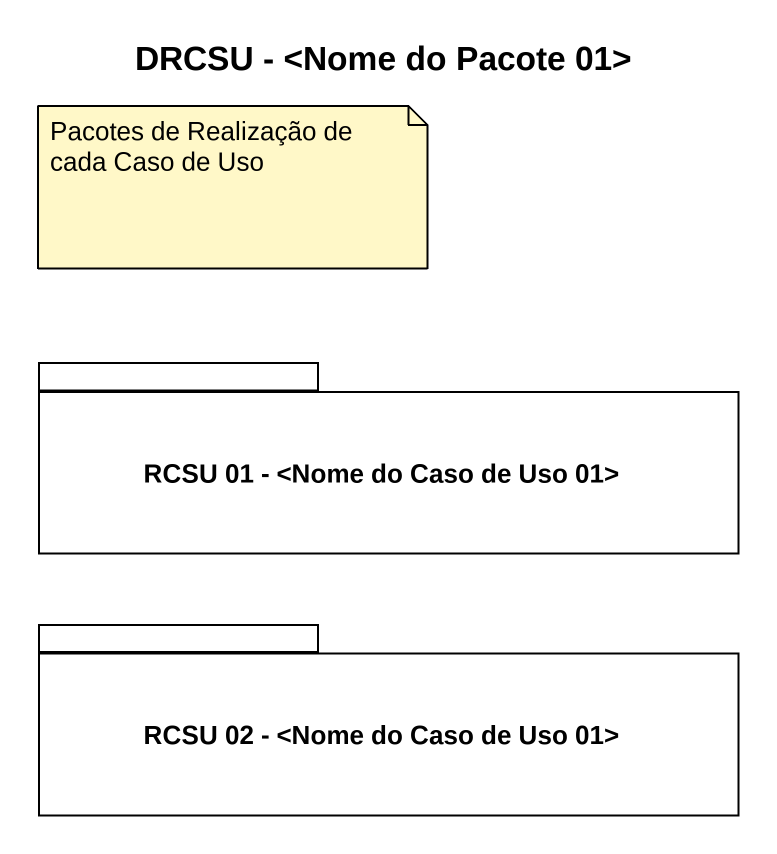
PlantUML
@startuml
title DRCSU - <Nome do Pacote 01>
package "RCSU 01 - <Nome do Caso de Uso 01>" as RCSU_01_Nome_do_Caso_de_Uso {
}
package "RCSU 02 - <Nome do Caso de Uso 01>" as RCSU_02_Nome_do_Caso_de_Uso {
}
note as N1
  Pacotes de Realização de cada Caso de Uso
end note
@enduml
